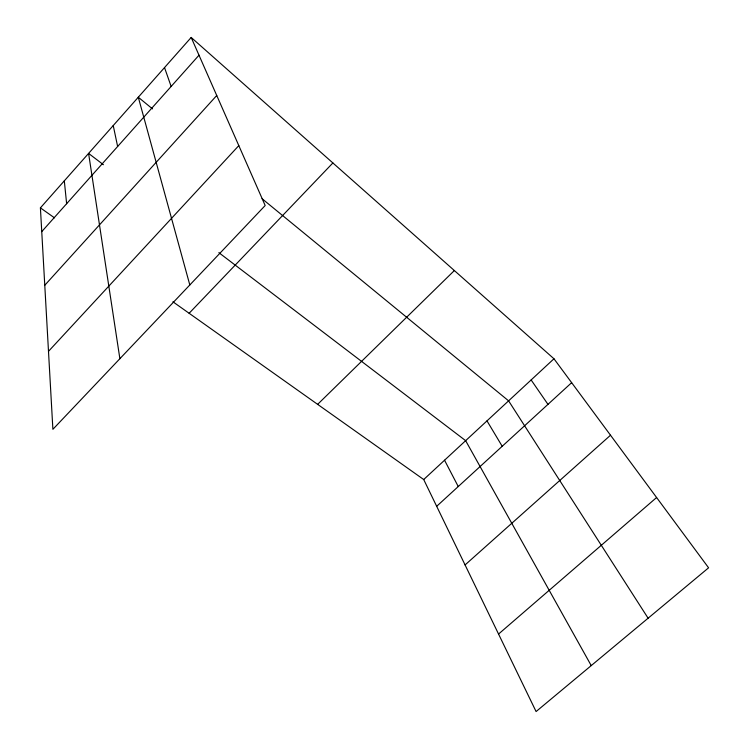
<?xml version="1.0" encoding="UTF-8"?>
<svg xmlns="http://www.w3.org/2000/svg" width="749" height="749" viewBox="0 0 749 749"><rect width="100%" height="100%" fill="white"/><g stroke="black" fill="none" stroke-linecap="round" stroke-linejoin="round"><path stroke-width="1.12" d="M191.182 37.45L265.183 205.516L52.889 429.317L40.409 207.866L191.182 37.45L553.97 358.78L708.591 567.808L536.087 711.55L423.709 479.538L172.925 301.791M41.747 231.638L199 55.201M44.771 285.266L216.742 95.488M48.498 351.328L238.809 145.615M189.132 313.279L332.884 162.954M317.632 404.357L454.353 270.548M423.709 479.538L553.97 358.78M436.676 506.305L571.646 382.673M465.073 564.943L610.519 435.225M498.553 634.057L656.601 497.523M40.409 207.866L54.508 217.856M103.428 164.714L88.588 153.405L119.877 358.705M218.858 252.656L465.644 440.665L591.233 665.599M152.496 108.877L138.293 97.23L189.815 284.966M262.075 198.719L508.599 400.846L648.11 618.206M531.135 379.949L547.968 404.366M486.99 420.872L502.204 446.282M444.55 460.223L458.248 486.541M164.518 67.588L171.147 86.453M113.239 125.542L117.63 146.495M64.311 180.846L66.633 203.719"/></g></svg>
